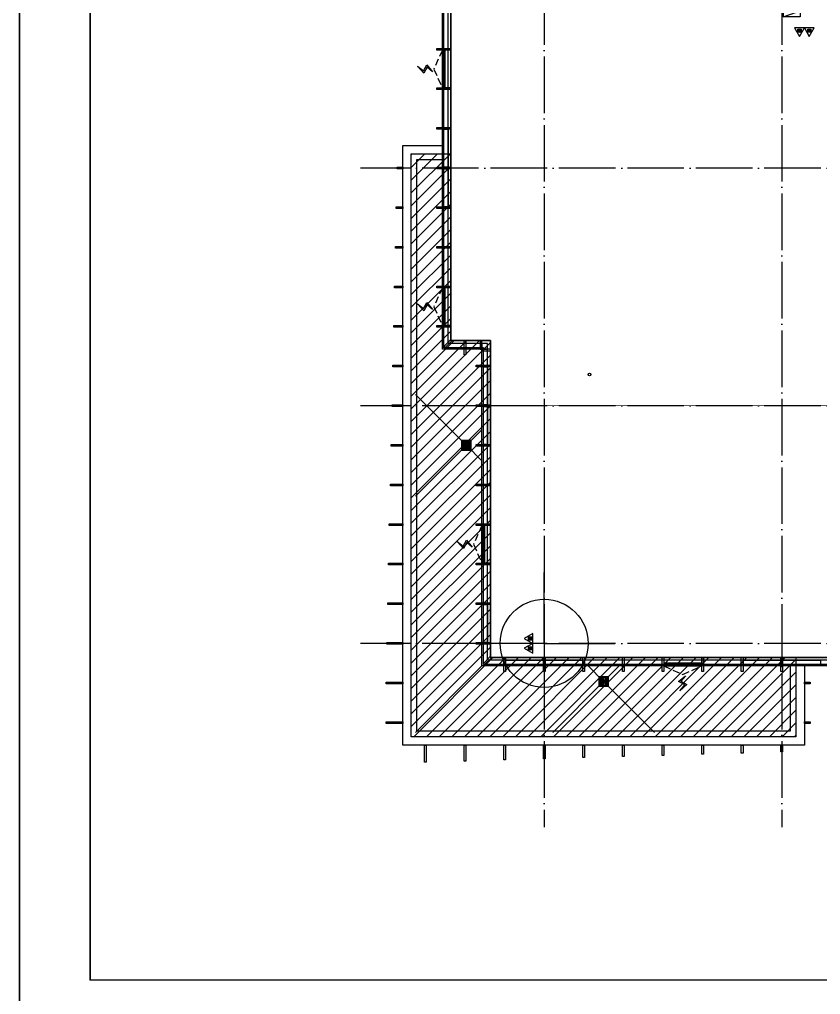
# Model space of a CAD drawing. Extents: x -186750 to 855523, y -12902 to 560425.
# Drawn here: x 93204 to 121527, y 165789 to 200250 of the extents above; entities that cross this region are included whole.
import ezdxf
from ezdxf.xclip import XClip

# ---------------------------------------------------------------- set-up
doc = ezdxf.new("R2010")
doc.units = 0
doc.header["$LTSCALE"] = 1000
doc.header["$MEASUREMENT"] = 0
doc.header["$XCLIPFRAME"] = 0
for name, pattern in [('104-10 轴网$0$DOTE', [2.4200000000000004, 2, -0.2, 0.02, -0.2]), ('8#楼幕墙$0$109-34 轴网$0$L1$0$$AUDIT_BAD_LTYPE1', [0]), ('8#楼幕墙$0$DASH', [0.35, 0.25, -0.1]), ('X-104 8#10#平面$0$109-34 轴网$0$L1$0$$AUDIT_BAD_LTYPE1', [0]), ('X-104 8#10#平面$0$DASH', [0.35, 0.25, -0.1])]:
    doc.linetypes.add(name, pattern=pattern)
for name, color, linetype in [('104-10 轴网$0$A_AXIS-轴线', 252, '104-10 轴网$0$DOTE'), ('8#楼幕墙$0$A-C_玻璃幕墙', 140, 'Continuous'), ('8#楼幕墙$0$A-O_屋面', 252, 'Continuous'), ('8#楼幕墙$0$A-TECH_结构', 21, 'Continuous'), ('EQUIP_消防', 7, 'Continuous'), ('TWT_TEXT', 7, 'Continuous'), ('VPIPE-雨水', 4, 'TG_Y'), ('X-104 8#10#平面$0$A-O_分水线', 127, 'Continuous'), ('X-104 8#10#平面$0$A-O_屋面', 201, 'Continuous'), ('X-104 8#10#平面$0$A-SUR_看线', 252, 'Continuous'), ('X-104 8#10#平面$0$A-TECH_结构', 252, 'Continuous')]:
    doc.layers.add(name, color=color, linetype=linetype)
for name, color, linetype, plot in [('8#楼幕墙$0$04-不打印_辅助线', 165, 'Continuous', False), ('8#楼幕墙$0$04-电动窗', 1, 'Continuous', False), ('X-104 8#10#平面$0$04-不打印_辅助线', 165, 'Continuous', False)]:
    doc.layers.add(name, color=color, linetype=linetype, plot=plot)
doc.styles.add('TG_LINETYPE', font='romans2.shx', dxfattribs={"width": 0.8, "height": 3, "bigfont": 'hzdf2.shx'})
doc.linetypes.add('TG_Y', pattern='A,5,-0.3,["Y",TG_LINETYPE,S=0.1,R=0,X=-0.23,Y=-0.15],0', length=5.3)

# ---------------------------------------------------------------- blocks, each defined once
blk = doc.blocks.new('104-10 轴网')
at = {"layer": '104-10 轴网$0$A_AXIS-轴线', "linetype": '104-10 轴网$0$DOTE'}
for p, q in [((120429.5977508623, 40099.99999999988), (120429.5977508621, -6500.000000000178)), ((128829.5977508623, 40099.99999999988), (128829.5977508621, -6500.000000000186)), ((168929.5977508623, 16799.99999999987), (113929.5977508621, 16799.99999999982)), ((168929.5977508623, 8399.999999999873), (113929.5977508621, 8399.999999999822)), ((168929.5977508623, -1.2732925824821e-10), (113929.5977508621, -1.782609615474939e-10))]:
    blk.add_line(p, q, dxfattribs=at)
at = {"layer": 'Defpoints'}
blk.add_lwpolyline([(104379.5977508624, 45500.00000000001), (178479.5977508625, 45499.99999999999), (178479.5977508625, -11900.00000000001), (104379.5977508624, -11899.99999999996)], close=True, dxfattribs=at)
blk = doc.blocks.new('图框-A1')
for points, const_width in [([(5.684341886080801e-13, 0), (841.0000000000002, 0), (841.0000000000002, 594), (5.684341886080801e-13, 594)], 0.05), ([(765.9999999999966, 584), (25.00000000000045, 584), (25.00000000000045, 10), (766.0000000000002, 10)], 0.5)]:
    blk.add_lwpolyline(points, close=True, dxfattribs=dict(const_width=const_width))
at = {"const_width": 0.05}
blk.add_lwpolyline([(5.684341886080801e-13, 297), (2.000000000000568, 297)], dxfattribs=at)
blk = doc.blocks.new('X-104 8#10#平面$0$fdhggh')
at = {"layer": 'X-104 8#10#平面$0$04-不打印_辅助线', "linetype": 'X-104 8#10#平面$0$109-34 轴网$0$L1$0$$AUDIT_BAD_LTYPE1'}
h = blk.add_hatch(dxfattribs=at)
h.set_pattern_fill('ANSI31', color=256, scale=200)
h.set_pattern_definition([(45, (-111756.9507218327, 2.91038304567337e-10), (-224.5064030267288, 224.5064030267288), [])])
h.paths.add_polyline_path([(8899.999999993393, 177700.0000000002), (8899.99999999348, 174900.0000138717), (-4700.000000003783, 174900.0000138718), (-4700.000000016851, 195500.0000139567), (-3300.000000000233, 195500.0000139567), (-3300.000000000204, 188900.0000000004), (-1900.000000000233, 188900.0000000006), (-1900.000000000233, 177700.0000000006)])
blk.add_lwpolyline([(8899.999999993393, 177700.0000000002), (8899.99999999348, 174900.0000138717), (-4700.000000003783, 174900.0000138718), (-4700.000000016851, 195500.0000139567), (-3300.000000000233, 195500.0000139567), (-3300.000000000204, 188900.0000000004), (-1900.000000000233, 188900.0000000006), (-1900.000000000233, 177700.0000000006), (8899.999999993393, 177700.0000000009)], close=True, dxfattribs=at)
at = {"layer": 'X-104 8#10#平面$0$A-TECH_结构', "linetype": 'X-104 8#10#平面$0$109-34 轴网$0$L1$0$$AUDIT_BAD_LTYPE1'}
blk.add_lwpolyline([(27099.99999999977, 194500.0000000002), (42499.99999999977, 194500.0000000002), (42499.99999999977, 216500.0000000002), (24699.99999999977, 216500.0000000002), (24699.99999999977, 215100.0000000002), (13499.99999999977, 215100.0000000002), (13499.99999999977, 208400.0000139569), (13500.00000959472, 208400.0000139569), (13499.99992818639, 203249.9997224491), (8749.99991859417, 203249.9997224486), (8750.00000000291, 206499.9999999998), (8750.000000006985, 206499.9999999977), (8750.000000006869, 206699.9999999976), (-3300.000000000233, 206700.0000000003), (-3300.000000000233, 188900.0000000002), (-1900.000000000233, 188900.0000000002), (-1900.000000000291, 177700.0000000002), (20099.99999999977, 177700.0000000002), (20099.99999999977, 190300.0000000002), (27099.99999999977, 190300.0000000002)], close=True, dxfattribs=at)
blk = doc.blocks.new('X-104 8#10#平面$0$fdsgdfh')
at = {"layer": 'X-104 8#10#平面$0$A-TECH_结构', "linetype": 'X-104 8#10#平面$0$109-34 轴网$0$L1$0$$AUDIT_BAD_LTYPE1'}
for points in [[(18850.00000000291, 25249.99999999994), (20253.73374423392, 25389.46087554155), (20350.00000000176, 25949.99836163723)], [(8450.006772121327, 23450.00106368423), (8450.006772121327, 22149.99999212002), (8921.005071387859, 22309.13151894271), (9050.00674062816, 23450.00099037576), (8450.006772121327, 23450.00099037576)], [(16150.00002344656, 22849.99999211542), (15853.91086440366, 22126.21603221793), (14550.00002344651, 21949.99999211269)], [(16750.00000000237, 14499.99836163232), (16349.02608525718, 14334.72744898006), (16149.99999999524, 12799.99836202263)]]:
    blk.add_lwpolyline(points, dxfattribs=at)
for points in [[(20350.00000000176, 25949.99836163723), (18850.00000000339, 25949.99836163723), (18850.00000000288, 25249.99999999994), (20350.0000000013, 25249.99999999994)], [(8450.000026823487, 24849.99997205439), (9050.000041363295, 24849.99997205439), (9050.000041363295, 23550.00099037652), (8450.000026823487, 23550.00099037652)], [(8450.006772121327, 23450.00106368423), (9050.000045112247, 23450.00106368423), (9050.000045112247, 22149.99999212078), (8450.006772121327, 22149.99999212078)], [(14550.00002344657, 22849.99999211542), (16150.00002344656, 22849.99999211542), (16150.00002344656, 21949.99999211269), (14550.00002344657, 21949.99999211269)], [(10750.0000234124, 15199.99999212098), (10050.00002342812, 15199.99999212098), (10050.00002342812, 14699.99999211595), (10750.0000234124, 14699.99999211595)], [(11199.99999999686, 14499.99999211586), (10050.00002342826, 14499.99999211586), (10050.00002342826, 12799.99999250611), (11199.99999999686, 12799.99999250611)], [(16149.99999999524, 14499.99836163234), (16750.00000000237, 14499.99836163232), (16750.00000000237, 12799.9983620226), (16149.99999999524, 12799.99836202263)]]:
    blk.add_lwpolyline(points, close=True, dxfattribs=at)
at = {"layer": 'X-104 8#10#平面$0$A-TECH_结构'}
for points in [[(8450.000072856463, 23550.000963775), (8450.000026823487, 24849.99997205439), (9050.000045371824, 24850.000040969), (8862.080341181427, 23718.58417392988)], [(24449.99990949356, 23549.99995995202), (24449.99995292602, 24849.99994988367), (24999.99999660569, 24849.99997068744), (24818.80254176581, 23659.58259681691)], [(24449.99993120979, 24849.9999638038), (24999.9999999967, 24849.999988519), (24999.9999999967, 23550.00006035736), (24449.99993120979, 23550.00003564221)]]:
    blk.add_lwpolyline(points, close=True, dxfattribs=at)
for points in [[(10050.00002342812, 14699.99999211595), (10619.39593914832, 14782.85818737998), (10750.0000234124, 15199.99999212098)], [(11199.99999999703, 14499.99999211586), (11005.12674833491, 13061.95794338497), (10050.00002342826, 12799.99999250611)]]:
    blk.add_lwpolyline(points, dxfattribs=at)
blk = doc.blocks.new('8#楼幕墙$0$2')
at = {"linetype": '8#楼幕墙$0$109-34 轴网$0$L1$0$$AUDIT_BAD_LTYPE1'}
for points in [[(-199772.2420019889, 234015.7524743264), (-199772.2420019889, 236514.4760455291)], [(-199772.2420019889, 234015.7524743264), (-202270.9655731916, 234015.7524743264)], [(-199772.2420019889, 234015.7524743264), (-199772.2420019889, 231517.0289031237)], [(-199772.2420019889, 234015.7524743264), (-197273.5184307862, 234015.7524743264)]]:
    blk.add_lwpolyline(points, dxfattribs=at)
blk.add_circle((-199772.2420019889, 234015.7524743264), 1556.811371132266)
blk = doc.blocks.new('8#楼幕墙$0$ii')
blk.add_lwpolyline([(-1339.999257087533, -5.379672802519053e-05), (0.0007429124671034515, -5.379672802519053e-05), (0.0007429124671034515, -150.000053796728), (-1339.999257087533, -150.000053796728)], close=True)
blk = doc.blocks.new('8#楼幕墙$0$$TCHSYS$WIN2D')
for p, q in [((-0.5, 0.5), (0.5, 0.5)), ((-0.5, 0.5), (-0.4999999999999999, -0.5)), ((0.5, 0.5), (0.4999999999999998, -0.5)), ((0.5, 0.1666666666666666), (-0.5, 0.1666666666666666)), ((0.5, -0.1666666666666667), (-0.5, -0.1666666666666667)), ((-0.4999999999999999, -0.5), (0.5, -0.5))]:
    blk.add_line(p, q)
blk = doc.blocks.new('8#楼幕墙$0$开启扇')
at = {"layer": '8#楼幕墙$0$04-电动窗'}
h = blk.add_hatch(color=1, dxfattribs=at)
h.dxf.hatch_style = 1
h.paths.add_polyline_path([(771.2538212353829, 399.4187931009801), (600.4963348774836, 588.0845509109495), (817.000029503055, 705.4227948976622), (568.9130649687795, 925.0510056701896), (737.6166181836743, 715.3361196324695), (521.1129235581029, 597.9978756457567)])
at = {"linetype": '8#楼幕墙$0$DASH'}
blk.add_lwpolyline([(0, 49.99999999714782), (670, 349.9999999971478), (1340, 49.99999999714782)], dxfattribs=at)
at = {"layer": '8#楼幕墙$0$04-电动窗', "color": 1}
blk.add_lwpolyline([(771.2538212353829, 399.4187931009801), (600.4963348774836, 588.0845509109495), (817.000029503055, 705.4227948976622), (568.9130649687795, 925.0510056701896), (737.6166181836743, 715.3361196324695), (521.1129235581029, 597.9978756457567), (771.2538212353829, 399.4187931009801)], close=True, dxfattribs=at)
at = {"xscale": -1340, "yscale": 300, "zscale": 1340, "rotation": 180}
blk.add_blockref('8#楼幕墙$0$$TCHSYS$WIN2D', (670, -100), dxfattribs=at)
blk = doc.blocks.new('8#楼幕墙$0$A$C13E80662')
for points in [[(150.0005130732898, 150.2641038001748), (150.0005130732898, 200.2641038001238), (0.0005130732897669077, 200.2641038001238), (0.0005130732897669077, 0.2641038001238485), (150.0005130732898, 0.2641038001238485)], [(150.0005130732898, 0.2641038001747802), (200.0005130733043, 0.2641038001747802), (200.0005130733043, 150.2641038001748), (150.0005130732898, 150.2641038001748)]]:
    blk.add_lwpolyline(points)
blk = doc.blocks.new('8#楼幕墙')
at = {"layer": '8#楼幕墙$0$04-不打印_辅助线'}
blk.add_lwpolyline([(-18549.99999999965, 165300.0000000006), (65550.00000000035, 165300.0000000005), (65550.00000000029, 224700.0000000005), (-18549.99999999965, 224700.0000000006)], close=True, dxfattribs=at)
at = {"layer": '8#楼幕墙$0$A-C_玻璃幕墙'}
for points in [[(7599.999999999651, 207000.0000000004), (7599.999999999651, 208400.0000000004), (13199.99999999965, 208400.0000000004), (13199.99999999965, 215400.0000000004), (24399.99999999965, 215400.0000000004), (24399.99999999965, 216800.0000000004), (42799.99999999965, 216800.0000000004), (42799.99999999965, 194200.0000000004), (27399.99999999965, 194200.0000000004), (27399.99999999965, 190000.0000000004), (20399.99999999965, 190000.0000000004), (20399.99999999965, 177400.0000000004), (-2200.000000000349, 177400.0000000004), (-2200.000000000466, 188600.0000000004), (-3600.000000000466, 188600.0000000004), (-3600.000000000349, 207000.0000000004)], [(7649.999999999651, 206950.0000000004), (7649.999999999651, 208350.0000000004), (13249.99999999965, 208350.0000000004), (13249.99999999965, 215350.0000000004), (24449.99999999965, 215350.0000000004), (24449.99999999965, 216750.0000000004), (42749.99999999965, 216750.0000000004), (42749.99999999965, 194250.0000000004), (27349.99999999965, 194250.0000000004), (27349.99999999965, 190050.0000000004), (20349.99999999965, 190050.0000000004), (20349.99999999965, 177450.0000000004), (-2150.000000000349, 177450.0000000004), (-2150.000000000466, 188650.0000000004), (-3550.000000000466, 188650.0000000004), (-3550.000000000349, 206950.0000000004)], [(7799.999999999651, 206800.0000000004), (7799.999999999651, 208200.0000000004), (13399.99999999965, 208200.0000000004), (13399.99999999965, 215200.0000000004), (24599.99999999965, 215200.0000000004), (24599.99999999965, 216600.0000000004), (42599.99999999965, 216600.0000000004), (42599.99999999965, 194400.0000000004), (27199.99999999965, 194400.0000000004), (27199.99999999965, 190200.0000000004), (20199.99999999965, 190200.0000000004), (20199.99999999965, 177600.0000000004), (-2000.000000000349, 177600.0000000004), (-2000.000000000466, 188800.0000000004), (-3400.000000000466, 188800.0000000004), (-3400.000000000349, 206800.0000000004)], [(-3799.999999975669, 199170.0000139579), (-3799.999999975669, 199230.0000139579), (-3299.999999975902, 199230.0000139579), (-3299.999999975902, 199170.0000139579)], [(-3799.999999975669, 197770.0000139579), (-3799.999999975669, 197830.0000139579), (-3299.999999975902, 197830.0000139579), (-3299.999999975902, 197770.0000139579)], [(-3799.999999975902, 196370.0000139579), (-3799.999999975902, 196430.0000139579), (-3299.999999975902, 196430.0000139579), (-3299.999999975902, 196370.0000139579)], [(-5200.0000000078, 194970.0000139579), (-5200.0000000078, 195030.0000139579), (-5000.0000000078, 195030.0000139572), (-5000.0000000078, 194970.0000139572)], [(-3799.999999976018, 194970.0000139579), (-3799.999999976018, 195030.0000139579), (-3299.999999975786, 195030.0000139572), (-3299.999999975786, 194970.0000139572)], [(-5230.000000003958, 193570.000013957), (-5230.000000003958, 193630.000013957), (-5000.000000007916, 193630.0000139572), (-5000.000000007916, 193570.0000139572)], [(-3799.999999976018, 193570.000013957), (-3799.999999976018, 193630.000013957), (-3299.999999975786, 193630.0000139572), (-3299.999999975786, 193570.0000139572)], [(-5260.000000003958, 192170.000013957), (-5260.000000003958, 192230.000013957), (-5000.000000007916, 192230.0000139572), (-5000.000000007916, 192170.0000139572)], [(-3799.999999976018, 192170.000013957), (-3799.999999976018, 192230.000013957), (-3299.999999975786, 192230.0000139572), (-3299.999999975786, 192170.0000139572)], [(-5290.000000003958, 190770.0000139574), (-5290.000000003958, 190830.0000139574), (-5000.000000007683, 190830.0000139572), (-5000.000000007683, 190770.0000139572)], [(-3799.999999976018, 190770.0000139574), (-3799.999999976018, 190830.0000139574), (-3299.999999975786, 190830.0000139572), (-3299.999999975786, 190770.0000139572)], [(-5320.000000003958, 189370.0000139572), (-5320.000000003958, 189430.0000139572), (-5000.000000011874, 189430.0000139572), (-5000.000000011874, 189370.0000139572)], [(-3799.999999976018, 189370.0000139579), (-3799.999999976018, 189430.0000139579), (-3299.999999979977, 189430.0000139572), (-3299.999999979977, 189370.0000139572)], [(-3278.786796564818, 188878.7867965649), (-3321.213203435997, 188921.2132034359), (-3550.000000000466, 188692.4264068717), (-3507.573593129171, 188650.0000000004)], [(-2770.000000002794, 188400.0000139649), (-2830.000000002794, 188400.0000139649), (-2830.000000003958, 188900.0000139637), (-2770.000000003958, 188900.0000139637)], [(-2260.000000000495, 188600.0000000004), (-2200.000000000466, 188600.0000000004), (-2200.000000000495, 188900.0000000004), (-2260.000000000495, 188900.0000000004)], [(-2200.000000000466, 188600.0000000004), (-2200.000000000437, 188540.0000000004), (-1900.000000000437, 188540.0000000004), (-1900.000000000407, 188600.0000000004)], [(-5350.000000003958, 187970.0000139572), (-5350.000000003958, 188030.0000139572), (-5000.000000004889, 188030.0000139572), (-5000.000000004889, 187970.0000139572)], [(-2400.000000002561, 187970.0000140261), (-2400.000000002561, 188030.0000140261), (-1900.000000003958, 188030.0000140271), (-1900.000000003958, 187970.0000140271)], [(-5380.000000000931, 186570.0000000006), (-5380.000000000931, 186630.0000000006), (-5000.000000004889, 186630.0000139572), (-5000.000000004889, 186570.0000139572)], [(-2400.000000002794, 186570.0000139563), (-2400.000000002794, 186630.0000139563), (-1900.000000003958, 186630.0000139574), (-1900.000000003958, 186570.0000139574)], [(-5410.000000000815, 185170.0000139572), (-5410.000000000815, 185230.0000139572), (-5000.000000004773, 185230.0000139572), (-5000.000000004773, 185170.0000139572)], [(-2400.000000002678, 185170.0000139563), (-2400.000000002678, 185230.0000139563), (-1900.000000003842, 185230.0000139572), (-1900.000000003842, 185170.0000139572)], [(-5440.000000001048, 183770.0000139581), (-5440.000000001048, 183830.0000139581), (-5000.000000004773, 183830.0000139574), (-5000.000000004773, 183770.0000139574)], [(-2400.000000002678, 183770.0000139563), (-2400.000000002678, 183830.0000139563), (-1900.000000003842, 183830.0000139572), (-1900.000000003842, 183770.0000139572)], [(-5480.000000000815, 182370.0000139581), (-5480.000000000815, 182430.0000139581), (-5000.000000004773, 182430.0000139574), (-5000.000000004773, 182370.0000139574)], [(-2400.000000002678, 182370.0000139563), (-2400.000000002678, 182430.0000139563), (-1900.000000003842, 182430.0000139572), (-1900.000000003842, 182370.0000139572)], [(-5500.000000000815, 180970.0000139581), (-5500.000000000815, 181030.0000139581), (-5000.000000004773, 181030.0000139574), (-5000.000000004773, 180970.0000139574)], [(-2400.000000002678, 180970.0000140268), (-2400.000000002678, 181030.0000140268), (-1900.000000003842, 181030.000014028), (-1900.000000003842, 180970.000014028)], [(-5530.000000001048, 179570.0000139581), (-5530.000000001048, 179630.0000139581), (-5000.000000004773, 179630.0000139574), (-5000.000000004773, 179570.0000139574)], [(-2400.000000002678, 179570.0000139563), (-2400.000000002678, 179630.0000139563), (-1900.000000003842, 179630.0000139572), (-1900.000000003842, 179570.0000139572)], [(-5560.000000001048, 178170.0000000006), (-5560.000000001048, 178230.0000000006), (-5000.000000004773, 178230.0000139574), (-5000.000000004773, 178170.0000139574)], [(-2400.000000002678, 178170.0000139563), (-2400.000000002678, 178230.0000139563), (-1900.000000003842, 178230.0000139572), (-1900.000000003842, 178170.0000139572)], [(-1878.786796564818, 177678.7867965649), (-1921.213203435997, 177721.2132034359), (-2150.000000000349, 177492.4264068717), (-2107.573593129171, 177450.0000000004)], [(-1370.000000009662, 177200.0000139626), (-1430.000000009662, 177200.0000139626), (-1430.000000010827, 177700.0000139612), (-1370.000000010827, 177700.0000139612)], [(29.99999999033753, 177200.0000139626), (-30.00000000966247, 177200.0000139626), (-30.00000001082662, 177700.0000139612), (29.99999998917338, 177700.0000139612)], [(1429.999999990338, 177200.0000139623), (1369.999999990338, 177200.0000139623), (1369.999999989173, 177700.0000139612), (1429.999999989173, 177700.0000139612)], [(2829.999999990338, 177200.0000139623), (2769.999999990338, 177200.0000139623), (2769.999999989173, 177700.0000139612), (2829.999999989173, 177700.0000139612)], [(4229.999999990338, 177200.0000139623), (4169.999999990338, 177200.0000139623), (4169.999999989173, 177700.0000139612), (4229.999999989173, 177700.0000139612)], [(5629.999999996624, 177200.0000139584), (5569.999999996624, 177200.0000139584), (5569.99999999546, 177700.0000139572), (5629.99999999546, 177700.0000139572)], [(7029.999999996624, 177200.0000139584), (6969.999999996624, 177200.0000139584), (6969.99999999546, 177700.0000139572), (7029.99999999546, 177700.0000139572)], [(8429.999999996624, 177200.0000139584), (8369.999999996624, 177200.0000139584), (8369.99999999546, 177700.0000139572), (8429.99999999546, 177700.0000139572)], [(-5590.000000003842, 176770.0000139572), (-5590.000000003842, 176830.0000139572), (-5000.000000004773, 176830.0000139586), (-5000.000000004773, 176770.0000139586)], [(9399.999999991967, 176830.0000136536), (9399.999999991967, 176770.0000136536), (9199.999999993364, 176770.0000136531), (9199.999999993364, 176830.0000136531)], [(-5590.000000003842, 175370.0000139572), (-5590.000000003842, 175430.0000139572), (-4999.925031103543, 175430.0000139586), (-4999.925031103543, 175370.0000139586)], [(9399.999999991967, 175430.0000136536), (9399.999999991967, 175370.0000136536), (9199.999999993364, 175370.0000136531), (9199.999999993364, 175430.0000136531)], [(-4170.00000000454, 174000.0000138715), (-4230.00000000454, 174000.0000138715), (-4230.00000000454, 174600.0000138715), (-4170.00000000454, 174600.0000138715)], [(-2770.000000003376, 174040.0000138715), (-2830.000000003376, 174040.0000138715), (-2830.00000000454, 174600.0000138715), (-2770.00000000454, 174600.0000138715)], [(-1370.00000000454, 174080.0000139716), (-1430.00000000454, 174080.0000139716), (-1430.00000000454, 174600.0000138715), (-1370.00000000454, 174600.0000138715)], [(29.99999999941792, 174120.0000139716), (-30.00000000058208, 174120.0000139716), (-30.0000000045402, 174600.0000138715), (29.9999999954598, 174600.0000138715)], [(1429.99999999546, 174160.0000139716), (1369.99999999546, 174160.0000139716), (1369.99999999546, 174600.0000138715), (1429.99999999546, 174600.0000138715)], [(2829.999999996624, 174200.0000139716), (2769.999999996624, 174200.0000139716), (2769.99999999546, 174600.0000138715), (2829.99999999546, 174600.0000138715)], [(4229.99999999546, 174240.0000139716), (4169.99999999546, 174240.0000139716), (4169.99999999546, 174600.0000138715), (4229.99999999546, 174600.0000138715)], [(5629.999999996624, 174280.0000139714), (5569.999999996624, 174280.0000139714), (5569.99999999546, 174600.0000138715), (5629.99999999546, 174600.0000138715)], [(7029.999999996624, 174320.0000139714), (6969.999999996624, 174320.0000139714), (6969.99999999546, 174600.0000138715), (7029.99999999546, 174600.0000138715)], [(8429.99999999546, 174360.0000139714), (8369.99999999546, 174360.0000139714), (8369.99999999546, 174600.0000138715), (8429.99999999546, 174600.0000138715)]]:
    blk.add_lwpolyline(points, close=True, dxfattribs=at)
at = {"layer": '8#楼幕墙$0$A-O_屋面'}
for points in [[(9199.999999993364, 177400.0000139572), (9199.999999993364, 174600.0000138715), (-5000.000000003842, 174600.0000138715), (-5000.000000003842, 195800.0000139565), (-3599.999999976601, 195800.0000139572)], [(8899.999999993364, 177400.0000139572), (8899.999999993364, 174900.0000138715), (-4700.000000003842, 174900.0000138715), (-4700.000000003842, 195500.0000139565), (-3599.999999976484, 195500.0000139572)], [(8699.999999993364, 177400.0000139572), (8699.999999993364, 175100.0000138715), (-4500.000000003842, 175100.0000138715), (-4500.000000003842, 195300.0000139568), (-3599.999999976455, 195300.0000139572)]]:
    blk.add_lwpolyline(points, dxfattribs=at)
at = {"layer": '8#楼幕墙$0$A-TECH_结构'}
blk.add_lwpolyline([(7899.999999999651, 206700.0000000004), (7899.999999999651, 208100.0000000004), (13499.99999999965, 208100.0000000004), (13499.99999999965, 215100.0000000004), (24699.99999999965, 215100.0000000004), (24699.99999999965, 216500.0000000004), (42499.99999999965, 216500.0000000004), (42499.99999999965, 194500.0000000004), (27099.99999999965, 194500.0000000004), (27099.99999999965, 190300.0000000004), (20099.99999999965, 190300.0000000004), (20099.99999999965, 177700.0000000004), (-1900.000000000349, 177700.0000000004), (-1900.000000000466, 188900.0000000004), (-3300.000000000466, 188900.0000000004), (-3300.000000000349, 206700.0000000004)], close=True, dxfattribs=at)
at = {"layer": '8#楼幕墙$0$04-不打印_辅助线', "rotation": 180}
blk.add_blockref('8#楼幕墙$0$2', (-199772.2420019889, 412215.7524743265), dxfattribs=at)
at = {"layer": '8#楼幕墙$0$A-C_玻璃幕墙', "linetype": '8#楼幕墙$0$109-34 轴网$0$L1$0$$AUDIT_BAD_LTYPE1', "xscale": -1}
for p, rotation in [((-3549.999999976833, 199170.0000139579), 90), ((-3549.999999976717, 190770.0000139579), 90), ((-2150.000000003842, 182370.000014028), 90), ((4230.000000001979, 177450.0000138548), 180)]:
    blk.add_blockref('8#楼幕墙$0$开启扇', p, dxfattribs=dict(at, rotation=rotation))
at = {"layer": '8#楼幕墙$0$A-C_玻璃幕墙'}
for name, p, rotation in [('8#楼幕墙$0$ii', (-3549.999999975902, 196369.9992710447), 90), ('8#楼幕墙$0$ii', (-3549.999999975786, 194970.0000139572), 90), ('8#楼幕墙$0$A$C13E80662', (-1999.999486927176, 188800.2641038005), 180), ('8#楼幕墙$0$ii', (-2150, 187970.0000140271), 90), ('8#楼幕墙$0$ii', (-2150.000000000698, 186570.0000140271), 90), ('8#楼幕墙$0$ii', (-2149.999999999884, 179570.0000140271), 90), ('8#楼幕墙$0$ii', (-1370.00000000454, 177450.0000139584), 180), ('8#楼幕墙$0$ii', (29.99999999569263, 177450.0000139581), 180), ('8#楼幕墙$0$ii', (7029.999999995693, 177450.0000139584), 180), ('8#楼幕墙$0$ii', (8429.999999995693, 177449.9999601603), 180)]:
    blk.add_blockref(name, p, dxfattribs=dict(at, rotation=rotation))
blk = doc.blocks.new('X-104 8#10#平面$0$jtkjuyriuy')
h = blk.add_hatch()
h.set_pattern_fill('ANSI31', color=8, scale=30, angle=45)
h.set_pattern_definition([(90, (0, 0), (-47.625, 1.06581410364015e-14), [])])
h.paths.add_polyline_path([(-138, 138), (138, 138), (138, -138), (-138, -138)])
for points in [[(-168, 168), (168, 168), (168, -168), (-168, -168)], [(-138, 138), (138, 138), (138, -138), (-138, -138)]]:
    blk.add_lwpolyline(points, close=True)
at = {"layer": 'X-104 8#10#平面$0$04-不打印_辅助线'}
for p, q in [((-168, 0), (168, 0)), ((0, 168), (0, -168))]:
    blk.add_line(p, q, dxfattribs=at)
blk = doc.blocks.new('X-104 8#10#平面')
at = {"linetype": 'X-104 8#10#平面$0$109-34 轴网$0$L1$0$$AUDIT_BAD_LTYPE1'}
blk.add_lwpolyline([(177306.9507218329, 224700.0000000001), (177306.9507218329, 165300.0000000001), (93206.95072183292, 165300.0000000001), (93206.95072183292, 224700.0000000001)], close=True, dxfattribs=at)
at = {"layer": 'X-104 8#10#平面$0$04-不打印_辅助线', "linetype": 'X-104 8#10#平面$0$109-34 轴网$0$L1$0$$AUDIT_BAD_LTYPE1'}
blk.add_lwpolyline([(177306.9507218331, 165300.0000000002), (93206.95072183316, 165300.0000000002), (93206.95072183316, 224700.0000000001), (177306.9507218331, 224700.0000000001)], close=True, dxfattribs=at)
at = {"layer": 'X-104 8#10#平面$0$A-O_分水线'}
for p, q in [((109006.9507218299, 185200.0000139558), (107206.9507357831, 183400.000027909)), ((109006.9507218299, 185200.0000139559), (109556.9507218324, 184650.0000139533)), ((113856.9507218283, 176850.0000138512), (112056.9507357814, 175050.0000278043)), ((113856.9507218282, 176850.0000138512), (115656.9507218282, 175050.0000138511))]:
    blk.add_line(p, q, dxfattribs=at)
at = {"layer": 'X-104 8#10#平面$0$A-O_分水线', "linetype": 'X-104 8#10#平面$0$109-34 轴网$0$L1$0$$AUDIT_BAD_LTYPE1'}
blk.add_line((109556.9507218324, 177400.0000000001), (107206.9507218288, 175050.0000138712), dxfattribs=at)
at = {"layer": 'X-104 8#10#平面$0$A-O_分水线'}
for points in [[(109084.7007218324, 185122.2500139534), (107206.9507218289, 187000.0000139568)], [(109006.9507218299, 185200.0000139558), (109556.95072183, 185750.000013956)], [(113856.9507218282, 176850.0000138512), (113306.950721832, 177400.0000138475)], [(113856.9507218282, 176850.0000138511), (114406.9507218284, 177400.0000138513)]]:
    blk.add_lwpolyline(points, dxfattribs=at)
at = {"layer": 'X-104 8#10#平面$0$A-O_屋面'}
for points in [[(120956.9507218262, 177400.0000139567), (120956.9507218262, 174600.0000138711), (106756.9507218289, 174600.0000138711), (106756.9507218291, 195800.0000139561), (108156.9507218562, 195800.0000139568)], [(120656.9507218262, 177400.0000139567), (120656.9507218262, 174900.0000138711), (107056.9507218289, 174900.0000138711), (107056.9507218291, 195500.0000139562), (108156.9507218564, 195500.0000139568)]]:
    blk.add_lwpolyline(points, dxfattribs=at)
at = {"layer": 'X-104 8#10#平面$0$A-SUR_看线', "linetype": 'X-104 8#10#平面$0$DASH', "ltscale": 2, "const_width": 30}
blk.add_lwpolyline([(131856.9507218297, 186600.0000139568), (109856.9507218324, 186600.0000139569)], dxfattribs=at)
at = {"linetype": 'X-104 8#10#平面$0$109-34 轴网$0$L1$0$$AUDIT_BAD_LTYPE1'}
ref = blk.add_blockref('8#楼幕墙', (111756.9507218327, -1.455191522836685e-10), dxfattribs=at)
XClip(ref).set_block_clipping_path([(-18549.999999999476, -12899.999999999882), (65550.0000000003, 284100.0000000003)])
for name, p in [('X-104 8#10#平面$0$fdhggh', (111756.9507218327, -2.91038304567337e-10)), ('X-104 8#10#平面$0$fdsgdfh', (111756.9507218327, 178199.9999999999))]:
    blk.add_blockref(name, p, dxfattribs=at)
at = {"xscale": 100, "yscale": 100, "zscale": 100}
blk.add_blockref('图框-A1', (93206.95072183292, 165300.0000000001), dxfattribs=at)
at = {"linetype": 'X-104 8#10#平面$0$109-34 轴网$0$L1$0$$AUDIT_BAD_LTYPE1'}
ref = blk.add_blockref('104-10 轴网', (-8672.647029029395, 178200.0000000001), dxfattribs=at)
XClip(ref).set_block_clipping_path([(104379.59775086239, -11899.999999999955), (178479.5977508624, 45500.000000000044)])
at = {"layer": 'X-104 8#10#平面$0$A-O_分水线', "xscale": -1, "rotation": 180}
for p in [(109006.9507218299, 185200.000013956), (113856.9507218282, 176850.0000138513)]:
    blk.add_blockref('X-104 8#10#平面$0$jtkjuyriuy', p, dxfattribs=at)
blk = doc.blocks.new('$TWTSYS$00000546')
h = blk.add_hatch()
h.set_pattern_fill('ANSI31', color=256, scale=200, style=0)
h.set_pattern_definition([(45, (-38543.80223862439, -6670.830405693208), (-17.67766952966369, 17.67766952966369), [])])
h.paths.add_polyline_path([(-64.92232553117356, 173.7449990885525), (64.922325531159, 173.7449990885525), (64.922325531159, 43.90034802621994), (-64.92232553117356, 43.90034802621994)])
for points in [[(0, 343.6163707387423), (-198.3870041439732, 0), (198.3870041439732, 0)], [(-64.92232553117356, 173.7449990885525), (64.922325531159, 173.7449990885525), (64.922325531159, 43.90034802621994), (-64.92232553117356, 43.90034802621994)]]:
    blk.add_lwpolyline(points, close=True)
blk = doc.blocks.new('灭火器1')
at = {"layer": 'EQUIP_消防', "xscale": 0.88, "yscale": 0.88, "zscale": 0.88, "rotation": 270}
for p in [(283401.6493893405, 14625.69975781103), (283401.6493893405, 14276.53863051755)]:
    blk.add_blockref('$TWTSYS$00000546', p, dxfattribs=at)
blk = doc.blocks.new('灭火器2')
at = {"layer": 'EQUIP_消防', "xscale": 0.88, "yscale": 0.88, "zscale": 0.88, "rotation": 90.00000000000001}
for p in [(-4049632.307172487, -27063.59765158885), (-4049632.307172487, -27412.75877888233)]:
    blk.add_blockref('$TWTSYS$00000546', p, dxfattribs=at)

msp = doc.modelspace()

# ---------------------------------------------------------------- linework, layer by layer
msp.add_lwpolyline([(93206.95072183292, 165300.0000000003), (177306.9507218332, 165300.0000000003), (177306.9507218332, 224700.0000000006), (93206.95072183292, 224700.0000000006)], close=True)
at = {"layer": 'VPIPE-雨水', "color": 0, "linetype": 'Continuous'}
msp.add_circle((113356.6978524793, 187699.7471306608), 50, dxfattribs=at)

# ---------------------------------------------------------------- block references
msp.add_blockref('X-104 8#10#平面', (0, 0))
at = {"layer": 'EQUIP_消防'}
msp.add_blockref('灭火器2', (4160989.25789432, 205438.1782152355), dxfattribs=at)
at = {"layer": 'TWT_TEXT', "linetype": 'ByBlock', "rotation": 270}
msp.add_blockref('灭火器1', (106505.8315510969, 483351.6477509777), dxfattribs=at)

doc.saveas('drawing.dxf')
